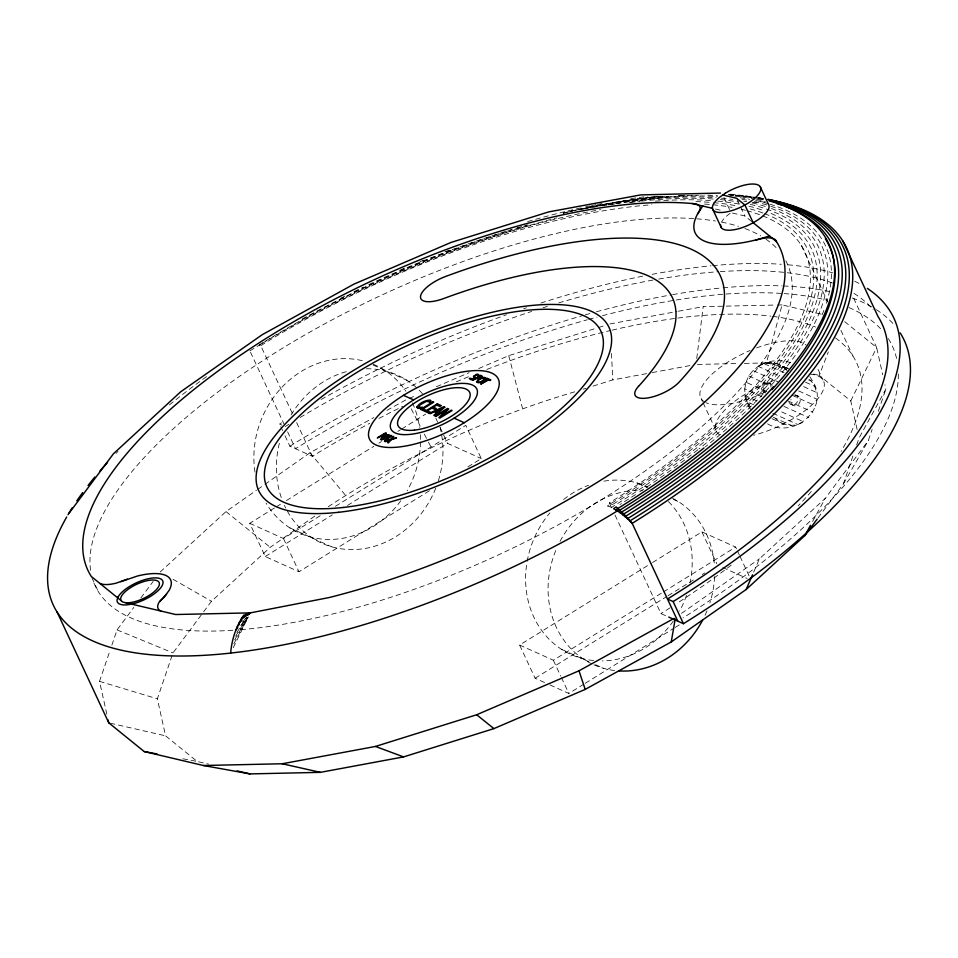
<?xml version="1.0" encoding="UTF-8"?>
<svg xmlns="http://www.w3.org/2000/svg" width="958" height="958" viewBox="0 0 958 958"><rect width="100%" height="100%" fill="white"/><g stroke="black" fill="none" stroke-linecap="round" stroke-linejoin="round"><path stroke-width="0.72" stroke-dasharray="4.79 3.59" d="M696.741 358.52L703.184 306.632L776.112 305.027M744.773 388.96L745.935 382.206L766.879 391.654M767.586 423.867C793.679 439.303 830.299 408.671 812.683 381.14M744.39 363.393L766.388 362.902L782.075 304.895L821.03 314.092M106.853 714.249L99.512 681.342L109.942 650.757M111.847 645.189L117.056 629.897L133.785 607.444M182.87 758.772L197.192 761.442L165.59 735.84L157.34 698.813L172.991 652.901L202.749 612.976M818.012 517.967L843.387 483.91L853.35 454.691M856.668 444.955L859.051 437.998L885.91 389.056L884.952 384.757M843.387 483.91L868.367 440.5L872.151 429.376M878.318 411.305L885.91 389.056M857.135 429.459L850.788 400.971L819.186 375.368L828.335 351.933M753.659 572.154L759.407 558.813L825.221 498.411L868.367 440.5M746.054 382.254L748.737 375.931L752.988 370.554M850.788 400.971L876.654 347.562L852.74 296.273M233.249 647.716L248.338 616.892M233.836 643.836L248.254 616.748M812.6 521.475L825.221 498.411M234.71 639.836L247.344 618.018M235.632 636.136L247.224 617.778M236.866 632.328L246.948 617.742M140.826 597.996L153.16 581.446M203.623 611.803L211.49 601.241L270.216 547.329L316.14 515.176M240.721 625.466L246.829 617.455M242.613 621.97L246.469 617.419M160.202 571.998L226.004 511.584L256.433 490.28M759.371 365.573L752.88 370.506L777.728 381.715M257.654 489.43L263.737 485.167M264.959 484.317L309.985 452.775L373.836 417.568M730.176 213.323L728.451 214.52A26.321 9.819 -25 0 0 721.745 221.801M328.223 506.71C404.18 456.966 487.478 417.401 574.704 391.834M764.58 213.622A411.665 153.543 -25 0 1 610.869 503.585L607.372 506.064L609.372 506.734L612.545 504.519A415.269 154.885 -25 0 0 768.783 212.496M750.342 204.389A418.85 156.226 -25 0 1 614.27 505.644L611.455 507.608L609.372 506.734M681.521 613.36L759.407 558.813M429.376 490.783L298.968 571.734L265.234 556.514L249.751 523.308L275.078 507.596M276.347 506.806L281.401 503.669M286.466 500.519L373.824 446.296M378.889 443.159L381.428 441.578M397.881 431.363L400.408 429.795M401.677 429.004L425.735 414.072M249.751 523.308L283.484 538.528L321.469 514.949M335.396 506.303L465.792 425.364L481.275 458.571L467.348 467.217M265.234 556.514L332.342 514.865M347.526 505.429L447.542 443.35L481.275 458.571M544.551 682.503L535.103 678.24L519.619 645.033L651.284 563.304M652.554 562.526L701.927 531.87L735.66 547.09L736.906 549.748M519.619 645.033L553.353 660.254L662.229 592.667M663.499 591.888L735.66 547.09M535.103 678.24L666.768 596.511M668.037 595.732L693.364 580.009M702.226 574.513L704.753 572.944M549.952 684.934L568.836 693.46L584.033 684.024M585.302 683.246L673.917 628.232M675.186 627.442L680.252 624.305M386.876 410.371L406.42 399.594M758.197 366.363L764.101 363.669L770.304 362.663L776.387 363.429M775.202 418.239C782.207 426.37 794.721 427.424 803.57 421.795L780.135 411.221M409.15 398.42L415.964 395.498M436.429 386.709L469.169 372.638M478.725 368.543L508.734 355.658L597.121 327.959M598.546 327.516L604.247 325.732M583.171 389.188L585.997 388.301M593.05 386.086L612.809 379.895L650.757 372.854M609.947 323.948L676.959 311.506M678.42 311.23L703.184 306.632M652.218 372.578L691.628 365.261M786.566 369.908C780.974 363.633 771.992 361.25 763.981 363.621L787.536 374.243M649.919 197.42L654.41 196.941M777.609 305.003L782.075 304.895M697.472 364.423L738.534 363.525M735.361 195.169L743.755 196.186M110.218 723.17L165.59 735.84M715.482 209.048L722.548 210.712M732.415 213.047L744.869 215.981L752.114 221.849M766.388 362.902L787.799 367.956M813.486 374.015L819.186 375.368M198.629 761.79L208.616 764.137M99.512 681.342L157.34 698.813M790.721 362.735C780.016 358.999 767.741 360.328 758.077 366.303L780.327 376.338M117.056 629.897L172.991 652.901M292.226 413.137L260.756 345.646L259.211 344.964A411.665 153.543 -25 0 1 600.762 209.61M788.434 368.83L781.812 365.848L786.446 369.86M776.267 363.381L788.099 368.71M808.684 379.883L811.294 381.068L814.695 386.337L816.647 392.529L803.558 386.625M770.184 362.615L787.225 370.303M805.546 382.206L814.695 386.337M798.673 390.936L816.982 399.187M768.951 382.961L771.082 383.93M795.93 395.139L798.182 396.145M792.17 395.271L815.713 405.893M748.737 375.931L770.986 385.966M788.063 400.959L812.911 412.168M763.586 392.002L765.717 392.96M790.566 404.168L792.817 405.186M783.919 406.384L808.78 417.592M761.706 396.588L744.665 388.9L745.312 397.043L749.084 407.018M756.844 400.911L745.013 395.57L747.072 401.809M753.575 404.743L746.953 401.761L750.473 407.078M772.819 413.269L797.667 424.478M773.154 417.221L791.464 425.484M771.992 418.706L785.38 424.717M636.842 482.892L647.428 487.67M673.402 499.405L678.695 501.788M373.057 364.998L406.97 380.314M722.811 567.519L747.096 578.464M281.808 425.065L279.556 424.047A460.69 171.829 -25 0 1 284.442 421.029M285.017 435.77L289.879 446.189L312.368 456.331A408.036 152.19 -25 0 1 369.74 423.292M615 515.021L660.948 613.563L667.439 616.485M561.592 649.38L590.212 662.313M595.505 664.696L603.444 668.277M289.867 527.894L331.719 546.802M762.724 215.885A408.036 152.19 -25 0 1 609.336 502.878L614.27 505.644M173.027 579.303L211.49 601.241M226.004 511.584L270.216 547.329M844.669 321.637L876.654 347.562L882.713 374.746M809.45 379.464L811.294 381.068M309.985 452.775L345.143 494.867M809.821 376.71L813.689 382.721M748.078 405.438L751.18 410.24M411.233 408.886L420.179 426.154M424.31 434.13L427.759 440.764M428.442 442.093L431.196 447.41M801.271 245.284L827.7 301.974M840.92 330.318L852.883 355.969M818.06 369.381L823.018 380.003M737.193 199.527L744.869 215.981M723.961 197.54L729.852 210.185M701.208 398.756L702.454 401.414M703.076 402.743L716.692 431.962M737.516 551.078L739.384 555.065M739.995 556.382L749.288 576.309M701.927 531.87L716.8 563.747M609.336 502.878L611.851 508.279M553.353 660.254L560.789 676.192M561.412 677.522L568.836 693.46M435.782 418.119L437.638 422.107M440.117 427.412L447.542 443.35M296.633 422.586L312.368 456.331M250.517 352.245L283.915 423.879M287.604 431.795L295.507 448.715A447.53 166.92 -25 0 1 587.302 319.78M280.766 426.645L282.598 430.561M283.484 538.528L298.968 571.734M91.872 577.746L98.494 591.948M508.734 355.658L522.493 408.192M611.455 353.394L612.809 379.895M366.351 368.782A92.136 81.394 -65.7 0 1 423.113 394.445M440.105 427.675A92.136 81.394 -65.7 0 1 441.075 431.866M441.602 434.681A92.136 81.394 -65.7 0 1 438.153 481.479M435.77 488.125A92.136 81.394 -65.7 0 1 362.854 548.814A92.136 81.394 -65.7 0 1 286.37 509.357M285.688 508.039A92.136 81.394 -65.7 0 1 284.406 505.369M281.269 497.549A92.136 81.394 -65.7 0 1 279.916 441.183M291.088 414.97A92.136 81.394 -65.7 0 1 348.916 370.997M373.165 364.22A92.136 81.394 -65.7 0 1 405.905 391.247M412.431 402.851A92.136 81.394 -65.7 0 1 419.568 427.376M420.299 434.633A92.136 81.394 -65.7 0 1 420.49 440.536M420.478 442.009A92.136 81.394 -65.7 0 1 407.162 490.819M400.791 500.759A92.136 81.394 -65.7 0 1 266.061 503.082M255.008 472.126A92.136 81.394 -65.7 0 1 365.118 361.417M672.552 498.244A92.136 81.394 -65.7 0 1 714.405 564.789M714.596 576.584A92.136 81.394 -65.7 0 1 709.866 602.953M706.968 610.929A92.136 81.394 -65.7 0 1 704.645 616.138M614.641 670.528A92.136 81.394 -65.7 0 1 592.786 664.313M591.493 663.702A92.136 81.394 -65.7 0 1 556.359 549.078M560.035 541.354A92.136 81.394 -65.7 0 1 642.375 490.316M668.433 501.549A92.136 81.394 -65.7 0 1 690.059 582.656M686.491 595.481A92.136 81.394 -65.7 0 1 679.569 611.06M673.39 621A92.136 81.394 -65.7 0 1 602.223 660.912M593.589 660.541A92.136 81.394 -65.7 0 1 526.912 562.801M527.163 561.316A92.136 81.394 -65.7 0 1 549.916 512.877M563.639 499.489A92.136 81.394 -65.7 0 1 588.547 485.263M603.947 481.144A92.136 81.394 -65.7 0 1 647.5 486.856M765.059 392.157A59.228 22.094 -25 0 1 706.118 402.731M704.86 402.097A59.228 22.094 -25 0 1 750.114 350.496M756.592 347.922A59.228 22.094 -25 0 1 806.001 344.976M809.929 374.099A59.228 22.094 -25 0 1 815.893 400.887A59.228 22.094 -25 0 1 753.623 435.231M719.219 434.585A59.228 22.094 -25 0 1 777.752 379.152M116.086 453.362A427.783 159.555 -25 0 1 118.026 451.362M169.434 404.887A427.783 159.555 -25 0 1 208.952 374.913M527.607 221.597A427.783 159.555 -25 0 1 584.057 207.215M585.554 206.892A427.783 159.555 -25 0 1 590.056 205.934M591.553 205.623A427.783 159.555 -25 0 1 596.02 204.713M597.505 204.413A427.783 159.555 -25 0 1 601.947 203.539M630.879 198.617A427.783 159.555 -25 0 1 647.512 196.414M730.463 194.211A427.783 159.555 -25 0 1 753.06 197.228M754.593 197.516A427.783 159.555 -25 0 1 763.514 199.444M785.847 260.792A381.715 142.371 -25 0 1 631.885 480.114A381.715 142.371 -25 0 1 239.045 629.825M232.818 630.28A381.715 142.371 -25 0 1 92.95 580.332M90.579 570.345A381.715 142.371 -25 0 1 301.016 337.18A381.715 142.371 -25 0 1 695.4 218.699M696.705 218.807A381.715 142.371 -25 0 1 715.41 221.011M721.53 222.1A381.715 142.371 -25 0 1 738.522 226.351M744.941 228.543A381.715 142.371 -25 0 1 760.7 235.872M765.933 239.165A381.715 142.371 -25 0 1 777.956 249.559M752.078 202.976A26.321 9.819 -25 0 1 766.316 202.665M794.829 394.636A5.269 4.646 -65.7 0 1 796.805 402.719A5.269 4.646 -65.7 0 1 788.961 402.312M794.613 395.702A5.269 4.646 -65.7 0 1 800.265 400.121A5.269 4.646 -65.7 0 1 794.733 405.821A5.269 4.646 -65.7 0 1 791.009 399.414M764.688 392.493A5.269 4.646 -65.7 0 1 761.658 386.673A5.269 4.646 -65.7 0 1 767.035 382.326A5.269 4.646 -65.7 0 1 771.01 387.391M764.795 392.157A5.269 4.646 -65.7 0 1 765.801 384.397A5.269 4.646 -65.7 0 1 772.687 385.787M260.756 345.646A408.036 152.19 -25 0 1 651.727 204.737M704.489 204.09A408.036 152.19 -25 0 1 732.116 207.383M741.169 209.239A408.036 152.19 -25 0 1 745.504 210.293M746.917 210.676A408.036 152.19 -25 0 1 761.502 215.394M695.879 201.623A411.665 153.543 -25 0 1 710.908 202.425M713.53 202.653A411.665 153.543 -25 0 1 737.313 205.946M750.282 208.952A411.665 153.543 -25 0 1 763.358 213.155M340.677 298.189A415.269 154.885 -25 0 1 346.042 295.519M354.041 291.591A415.269 154.885 -25 0 1 363.381 287.113M368.758 284.586A415.269 154.885 -25 0 1 450.715 250.218M452.152 249.691A415.269 154.885 -25 0 1 528.157 224.974M655.38 201.12A415.269 154.885 -25 0 1 712.153 200.629M717.734 201.108A415.269 154.885 -25 0 1 740.043 204.27M748.893 206.198A415.269 154.885 -25 0 1 763.813 210.628M835.484 337.923A408.036 152.19 -25 0 1 841.064 451.35M811.354 491.43A408.036 152.19 -25 0 1 798.218 505.824M731.11 565.244A408.036 152.19 -25 0 1 676.48 603.708M670.037 607.851A408.036 152.19 -25 0 1 660.948 613.563M379.009 418.395A408.036 152.19 -25 0 1 403.019 406.252M456.319 381.859A408.036 152.19 -25 0 1 471.587 375.5M486.82 369.441A408.036 152.19 -25 0 1 610.629 330.474M612.15 330.127A408.036 152.19 -25 0 1 676.492 318.248M677.881 318.068A408.036 152.19 -25 0 1 770.986 316.14M772.615 316.344A408.036 152.19 -25 0 1 815.557 327.061M898.341 374.051A447.53 166.92 -25 0 1 683.042 617.898M588.691 319.397A447.53 166.92 -25 0 1 597.002 317.134M602.498 315.685A447.53 166.92 -25 0 1 782.83 293.507M784.147 293.591A447.53 166.92 -25 0 1 826.79 300.177M848.944 307.59A447.53 166.92 -25 0 1 882.534 330.881M888.329 338.641A447.53 166.92 -25 0 1 896.975 360.304M770.759 206.221A425.891 158.848 -25 0 1 705.268 446.919M584.332 208.76A425.891 158.848 -25 0 0 579.853 209.718A438.98 163.734 -25 0 1 584.332 208.676M585.817 208.449A425.891 158.848 -25 0 1 590.272 207.551M591.745 207.251A425.891 158.848 -25 0 1 717.518 196.594M741.971 199.3A425.891 158.848 -25 0 1 746.617 200.102M754.114 201.623A425.891 158.848 -25 0 1 769.454 205.79M630.592 202.449A418.85 156.226 -25 0 1 640.1 201.3M641.441 201.144A418.85 156.226 -25 0 1 713.411 199.024M720.368 199.599A418.85 156.226 -25 0 1 738.235 201.946M771.441 208.545A422.394 157.555 -25 0 1 698.993 448.883M697.903 449.745A422.394 157.555 -25 0 1 636.819 493.705M635.537 494.544A422.394 157.555 -25 0 1 619.994 504.495M602.522 205.874A422.394 157.555 -25 0 1 606.905 205.096M608.366 204.844A422.394 157.555 -25 0 1 614.15 203.886M615.587 203.659A422.394 157.555 -25 0 1 716.165 197.743M721.374 198.162A422.394 157.555 -25 0 1 732.786 199.42M743.695 201.144A422.394 157.555 -25 0 1 746.701 201.719M752.581 202.976A422.394 157.555 -25 0 1 766.34 206.784M321.11 399.486A460.69 171.829 -25 0 1 506.435 314.763M523.643 308.751A460.69 171.829 -25 0 1 526.505 307.781M540.851 303.051A460.69 171.829 -25 0 1 643.249 276.072M652.111 274.347A460.69 171.829 -25 0 1 711.087 265.821M712.704 265.665A460.69 171.829 -25 0 1 781.333 264.276M787.955 264.791A460.69 171.829 -25 0 1 832.694 272.85M854.716 281.245A460.69 171.829 -25 0 1 860.559 284.286M289.879 446.189A460.69 171.829 -25 0 1 583.853 315.266M585.254 314.859A460.69 171.829 -25 0 1 590.858 313.29M596.427 311.757A460.69 171.829 -25 0 1 671.223 294.884M672.672 294.621A460.69 171.829 -25 0 1 721.41 287.951M723.027 287.807A460.69 171.829 -25 0 1 782.075 285.903M783.464 285.963A460.69 171.829 -25 0 1 830.155 291.699M852.273 298.022A460.69 171.829 -25 0 1 875.037 308.859M876.366 309.697A460.69 171.829 -25 0 1 894.377 325.121M285.185 426.585A447.53 166.92 -25 0 1 288.873 424.298M300.105 417.484A447.53 166.92 -25 0 1 531.654 311.446M543.078 307.746A447.53 166.92 -25 0 1 547.353 306.404M558.718 302.92A447.53 166.92 -25 0 1 652.901 280.095M658.721 279.065A447.53 166.92 -25 0 1 718.704 271.689M720.26 271.593A447.53 166.92 -25 0 1 785.704 272.539M787.344 272.731A447.53 166.92 -25 0 1 832.526 283.029M853.985 293.411A447.53 166.92 -25 0 1 873.121 309.817M249.882 350.891A447.53 166.92 -25 0 1 261.043 344.066M262.3 343.299A447.53 166.92 -25 0 1 556.885 217.861M629.202 202.401A447.53 166.92 -25 0 1 698.753 195.192M756.904 197.659A447.53 166.92 -25 0 0 735.876 195.588A435.866 162.573 -25 0 1 751.946 197.743M758.508 197.887A447.53 166.92 -25 0 1 763.251 198.617M302.309 318.942A444.823 165.914 -25 0 1 511.416 229.692M517.14 227.932A444.823 165.914 -25 0 1 527.116 224.95M610.474 204.713A444.823 165.914 -25 0 1 614.904 203.898M616.389 203.635A444.823 165.914 -25 0 1 668.66 196.426M678.24 195.624A444.823 165.914 -25 0 1 684.539 195.192M728.906 194.785A444.823 165.914 -25 0 1 752.449 196.869M758.796 197.779A444.823 165.914 -25 0 1 763.442 198.557M400.528 269.893A441.973 164.848 -25 0 1 404.683 268.108M419.927 261.726A441.973 164.848 -25 0 1 424.095 260.025M444.811 251.846A441.973 164.848 -25 0 1 448.931 250.278M593.637 207.263A441.973 164.848 -25 0 1 598.115 206.341M599.612 206.042A441.973 164.848 -25 0 1 663.116 196.39M728.906 194.594A441.973 164.848 -25 0 1 756.281 197.492M757.874 197.743A441.973 164.848 -25 0 1 764.089 198.869M769.909 204.174A429.304 160.13 -25 0 1 825.856 304.788M823.82 310.452A429.304 160.13 -25 0 1 822.096 314.763M665.439 196.342A429.304 160.13 -25 0 0 573.926 210.652A435.866 162.573 -25 0 1 658.625 196.39M679.557 195.48A429.304 160.13 -25 0 1 687.209 195.204M707.782 195.181A429.304 160.13 -25 0 1 717.53 195.588M740.103 197.767A429.304 160.13 -25 0 1 749.575 199.3M755.646 200.497A429.304 160.13 -25 0 1 768.544 203.767M585.829 208.353A438.98 163.734 -25 0 1 590.296 207.395M591.793 207.084A438.98 163.734 -25 0 1 659.212 196.438M728.822 194.654A438.98 163.734 -25 0 1 756.473 197.887M758.029 198.162A438.98 163.734 -25 0 1 764.113 199.36M729.9 195.073A435.866 162.573 -25 0 1 732.523 195.3M758.077 198.845A435.866 162.573 -25 0 1 765.478 200.45M563.184 213.059A432.633 161.363 -25 0 1 659.535 196.438M734.654 196.151A432.633 161.363 -25 0 1 755.06 199.192M756.557 199.492A432.633 161.363 -25 0 1 765.25 201.467M572.417 210.999A429.304 160.13 -25 0 0 563.304 213.131A435.866 162.573 -25 0 1 572.369 211.011"/><path stroke-width="1.44" d="M230.627 653.081C231.8 639.609 236.015 626.328 243.739 615.18L250.313 612.88L329.253 597.529A381.715 142.371 -25 0 0 776.471 241.596A26.321 9.819 -25 0 0 773.214 238.554L771.765 238.159A26.321 9.819 -25 0 0 756.64 239.943L756.054 239.895A97.057 36.2 -25 0 1 697.747 213.598L702.837 205.91M57.157 612.15L108.769 722.835L144.179 751.539L203.347 765.502L249.99 773.908L320.391 772.352L403.581 756.904L493.897 728.619L585.194 689.401L671.235 641.944L675.186 619.048M671.235 641.944L746.174 589.481L752.509 574.812M746.174 589.481L804.888 535.57L810.504 525.319M697.867 213.814L700.023 209.694A26.321 9.819 -25 0 0 699.065 205.539L698.143 204.832A26.321 9.819 -25 0 0 692.071 203.515A381.715 142.371 -25 0 0 270.827 335.48A381.715 142.371 -25 0 0 91.273 576.453L122.875 602.067L175.673 614.521L250.313 612.88L248.218 614.785M69.096 513.165L113.403 453.817L180.727 391.738L262.229 334.689L353.777 284.203L450.907 242.482L548.754 211.886L640.782 194.893L720.488 193.061M804.888 535.57L817.138 519.14M235.884 629.921L237.812 627.646M237.297 626.532L239.296 624.436M166.62 594.128L158.944 602.45A30.129 11.233 -25 0 0 160.86 611.024M160.058 600.965L163.794 597.529L169.111 590.403A52.654 19.639 -25 0 0 137.305 576.057L120.78 581.71M238.829 623.347L241.955 620.497M677.809 621.167L632.196 523.343L623.874 513.919L616.078 506.95L613.611 508.674L615.826 509.919L617.946 508.435A425.891 158.848 -25 0 0 704.034 447.913M615.826 509.919L618.09 511.344L619.874 510.099A429.304 160.13 -25 0 0 773.501 386.828M618.09 511.344L620.389 512.949L621.85 511.931A432.633 161.363 -25 0 0 825.353 238.805M620.389 512.949L622.724 514.721L623.874 513.919A435.866 162.573 -25 0 0 784.41 206.09M622.724 514.721L625.083 516.661L625.921 516.075A438.98 163.734 -25 0 0 769.992 200.701M625.083 516.661L627.454 518.745L628.005 518.362A441.973 164.848 -25 0 0 770.112 200.15M627.454 518.745L630.101 520.793A444.823 165.914 -25 0 0 767.993 199.42M203.347 765.502L282.239 763.765L375.464 746.45L476.689 714.752L579.003 670.804L674.133 618.341M127.402 579.159L116.217 583.135A30.057 11.209 -25 0 1 99.967 583.494M756.054 239.895L769.597 236.015M144.179 751.539L157.076 753.946M282.239 763.765L320.391 772.352M722.775 195.001L736.606 198.27L744.881 204.976L753.144 222.687L776.471 241.596M692.071 203.515L712.656 208.377M237.153 770.879L249.99 773.908M375.464 746.45L403.581 756.904M403.51 395.331A71.084 26.513 -25 0 1 499.202 384.733A71.084 26.513 -25 0 1 398.899 447.003A71.084 26.513 -25 0 1 403.51 395.331L413.628 399.893A47.385 17.675 -25 0 1 477.419 392.828A47.385 17.675 -25 0 1 410.551 434.333A47.385 17.675 -25 0 1 413.628 399.893M454.116 418.155L464.235 422.718M900.137 332.869A460.69 171.829 -25 0 1 683.437 623.706L673.115 601.564L667.486 599.025A447.53 166.92 -25 0 0 878.007 316.511L842.705 240.817M668.732 617.072L683.437 623.706M476.689 714.752L493.897 728.619M629.837 520.972L632.196 523.343A447.53 166.92 -25 0 0 767.885 199.432M760.233 186.726L768.496 204.425A26.321 9.819 -25 0 1 756.113 221.047L750.174 224.328A26.321 9.819 -25 0 1 720.667 224.974M712.98 209.814L721.242 227.525M579.003 670.804L585.194 689.401M108.122 719.973L108.769 722.835M702.729 619.958A92.136 81.394 -65.7 0 1 618.952 670.923M769.202 200.905A427.783 159.555 -25 0 1 771.777 389.702M618.916 509.955A427.783 159.555 -25 0 1 185.325 655.99A427.783 159.555 -25 0 1 66.701 516.973M68.018 514.721A427.783 159.555 -25 0 1 72.197 507.86M76.796 500.878A427.783 159.555 -25 0 1 82.639 492.616M88.064 485.443A427.783 159.555 -25 0 1 94.83 477.024M99.955 470.977A427.783 159.555 -25 0 1 107.476 462.51M121.127 600.654A21.064 7.856 -25 0 1 142.502 581.973A21.064 7.856 -25 0 1 157.244 588.631A21.064 7.856 -25 0 1 125.785 602.75M867.361 288.418A460.69 171.829 -25 0 1 673.115 601.564M776.627 203.455A435.866 162.573 -25 0 1 781.872 205.18M416.91 406.994L417.652 408.288L420.694 408.539L422.634 407.342L418.742 407.198L419.987 404.887L426.262 401.438L429.447 401.689C428.873 405.701 433.627 399.175 428.729 400.169C424.25 400.863 419.424 403.126 416.91 406.994M482.185 376.35L479.623 378.614L475.934 378.721L472.33 380.35L480.485 375.285L482.185 376.35M476.569 381.775C478.473 384.637 483.407 380.793 485.431 379.164A3.832 1.437 -25 0 0 486.041 377.919C483.036 375.955 478.521 379.308 476.569 381.775M473.539 376.35C475.384 380.997 469.576 377.332 469.324 378.47C470.438 381.32 476.749 378.494 474.869 375.859C476.461 373.931 481.215 376.698 477.874 374.135A3.185 1.186 -25 0 0 476.377 374.374L473.539 376.35M484.94 378.35C477.024 387.379 475.156 377.368 484.94 378.35M118.073 596.942L117.044 599.959A25.004 9.329 -25 0 0 127.725 604.773L133.174 603.756A25.004 9.329 -25 0 0 161.998 585.877A25.004 9.329 -25 0 0 146.885 579.063A25.004 9.329 -25 0 0 118.073 596.942M481.048 376.877C479.467 379.452 473.372 378.793 480.126 376.123L481.048 376.877M242.805 616.94L240.925 619.694L250.313 612.88L242.805 616.94M391.139 439.758L388.349 442.931L387.691 442.644L389.918 440.141L385.583 441.698L384.386 441.147L386.266 439.554L384.637 438.824L381.392 439.806L390.996 435.387L391.69 435.698L384.984 441.422L390.409 439.494L393.175 436.369L393.822 436.668L391.642 439.111L396.492 437.866L391.139 439.758M446.644 409.82L438.92 417.652L439.878 418.083L452.116 410.491L451.326 410.132L441.626 416.143L448.739 408.97L447.53 408.419L435.291 416.011L436.094 416.371L446.644 409.82M386.254 433.256L382.781 436.549L389.152 434.561L380.997 439.614L380.422 439.363L387.451 435.004L381.212 437.315L384.888 433.842L377.32 437.962L385.487 432.896L386.254 433.256M444.763 407.174L434.681 415.736L433.782 415.329L436.62 412.946L434.166 411.844L430.166 413.7L429.304 413.317L443.71 406.695L444.763 407.174M390.229 436.225L387.044 438.908L385.715 438.321L390.229 436.225M442.548 407.952L437.77 411.976L435.794 411.09L442.548 407.952M725.362 193.193L720.2 196.809A26.321 9.819 -25 0 0 715.159 211.586A26.321 9.819 -25 0 0 741.923 206.617L747.851 203.336A26.321 9.819 -25 0 0 758.053 184.954A26.321 9.819 -25 0 0 725.362 193.193M432.896 401.821L420.658 409.413L424.382 411.09L425.831 410.192L422.957 408.898L433.746 402.204L432.896 401.821M437.291 403.797L425.053 411.389L429.064 413.209L430.513 412.311L427.352 410.886L431.89 408.06L434.836 409.389L436.285 408.491L433.339 407.162L436.692 405.078L439.854 406.503L441.303 405.605L437.291 403.797M487.454 378.434L486.484 379.033L487.921 379.679L480.736 384.146L488.496 379.931L489.933 380.577L490.891 379.979L487.454 378.434M338.797 512.267A193.229 72.066 -25 0 0 611.479 343.012A193.229 72.066 -25 0 0 351.335 371.788A193.229 72.066 -25 0 0 338.797 512.267M638.495 386.373A263.246 98.195 -25 0 0 443.734 298.525A26.321 9.819 -25 0 1 420.514 296.477A26.321 9.819 -25 0 1 445.698 276.431A315.901 117.822 -25 0 1 679.414 381.847A26.321 9.819 -25 0 1 646.003 398.181A26.321 9.819 -25 0 1 638.495 386.373M343.204 507.477A184.271 68.736 -25 0 0 603.253 346.066A184.271 68.736 -25 0 0 355.155 373.512A184.271 68.736 -25 0 0 343.204 507.477M414.443 430.118A39.494 14.729 -25 0 0 470.162 395.534A39.494 14.729 -25 0 0 417.005 401.414A39.494 14.729 -25 0 0 414.443 430.118"/></g></svg>
